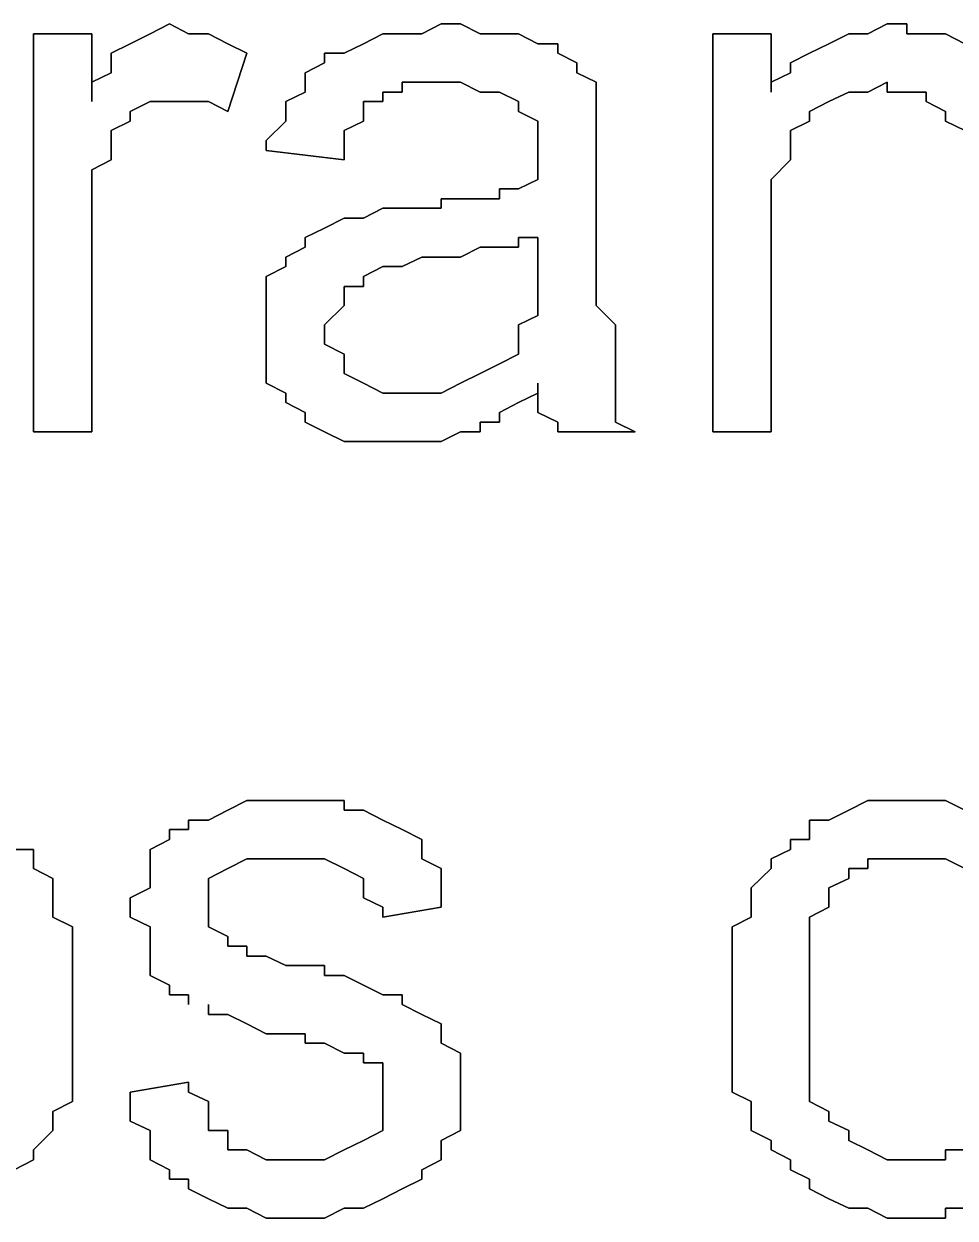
# Model space of a CAD drawing. Header units: metres. Extents: x 2.9 to 42.8, y 1.7 to 28.7.
# Drawn here: x 37.6043 to 37.7737, y 15.9138 to 16.1308 of the extents above; entities that cross this region are included whole.
import ezdxf

# ---------------------------------------------------------------- set-up
doc = ezdxf.new("R2010")
doc.units = ezdxf.units.M
doc.layers.add('GRIS', color=8, linetype='Continuous')

msp = doc.modelspace()

# ---------------------------------------------------------------- linework, layer by layer
at = {"layer": 'GRIS', "lineweight": -3}
for points in [[(37.6308, 16.1308), (37.6273, 16.129), (37.6308, 16.1308)], [(37.6343, 16.129), (37.6308, 16.1308), (37.6343, 16.129)], [(37.6802, 16.1308), (37.6767, 16.129), (37.6802, 16.1308)], [(37.6837, 16.1308), (37.6802, 16.1308), (37.6837, 16.1308)], [(37.6873, 16.129), (37.6837, 16.1308), (37.6873, 16.129)], [(37.7613, 16.1308), (37.7578, 16.129), (37.7613, 16.1308)], [(37.7649, 16.1308), (37.7613, 16.1308), (37.7649, 16.1308)], [(37.7649, 16.129), (37.7649, 16.1308), (37.7649, 16.129)], [(37.6167, 16.129), (37.6061, 16.129), (37.6167, 16.129)], [(37.6061, 16.129), (37.6061, 16.0567), (37.6061, 16.129)], [(37.6167, 16.1167), (37.6167, 16.129), (37.6167, 16.1167)], [(37.6273, 16.129), (37.6237, 16.1272), (37.6273, 16.129)], [(37.6379, 16.129), (37.6343, 16.129), (37.6379, 16.129)], [(37.6414, 16.1272), (37.6379, 16.129), (37.6414, 16.1272)], [(37.6696, 16.129), (37.6661, 16.1272), (37.6696, 16.129)], [(37.6731, 16.129), (37.6696, 16.129), (37.6731, 16.129)], [(37.6767, 16.129), (37.6731, 16.129), (37.6767, 16.129)], [(37.6908, 16.129), (37.6873, 16.129), (37.6908, 16.129)], [(37.6943, 16.129), (37.6908, 16.129), (37.6943, 16.129)], [(37.6978, 16.1272), (37.6943, 16.129), (37.6978, 16.1272)], [(37.7402, 16.129), (37.7296, 16.129), (37.7402, 16.129)], [(37.7296, 16.129), (37.7296, 16.0567), (37.7296, 16.129)], [(37.7402, 16.1184), (37.7402, 16.129), (37.7402, 16.1184)], [(37.7543, 16.129), (37.7507, 16.1272), (37.7543, 16.129)], [(37.7578, 16.129), (37.7543, 16.129), (37.7578, 16.129)], [(37.7684, 16.129), (37.7649, 16.129), (37.7684, 16.129)], [(37.7719, 16.129), (37.7684, 16.129), (37.7719, 16.129)], [(37.7754, 16.1272), (37.7719, 16.129), (37.7754, 16.1272)], [(37.6237, 16.1272), (37.6202, 16.1255), (37.6237, 16.1272)], [(37.6202, 16.1255), (37.6202, 16.1237), (37.6202, 16.1255)], [(37.6449, 16.1255), (37.6414, 16.1272), (37.6449, 16.1255)], [(37.6414, 16.1149), (37.6449, 16.1255), (37.6414, 16.1149)], [(37.6626, 16.1255), (37.659, 16.1255), (37.6626, 16.1255)], [(37.659, 16.1255), (37.659, 16.1237), (37.659, 16.1255)], [(37.6661, 16.1272), (37.6626, 16.1255), (37.6661, 16.1272)], [(37.7014, 16.1272), (37.6978, 16.1272), (37.7014, 16.1272)], [(37.7014, 16.1255), (37.7014, 16.1272), (37.7014, 16.1255)], [(37.7049, 16.1237), (37.7014, 16.1255), (37.7049, 16.1237)], [(37.7472, 16.1255), (37.7437, 16.1237), (37.7472, 16.1255)], [(37.7507, 16.1272), (37.7472, 16.1255), (37.7507, 16.1272)], [(37.6202, 16.1237), (37.6202, 16.1219), (37.6202, 16.1237)], [(37.659, 16.1237), (37.6555, 16.1219), (37.659, 16.1237)], [(37.7049, 16.1219), (37.7049, 16.1237), (37.7049, 16.1219)], [(37.7437, 16.1237), (37.7437, 16.1219), (37.7437, 16.1237)], [(37.6202, 16.1219), (37.6167, 16.1202), (37.6202, 16.1219)], [(37.6555, 16.1219), (37.6555, 16.1202), (37.6555, 16.1219)], [(37.7084, 16.1202), (37.7049, 16.1219), (37.7084, 16.1202)], [(37.7437, 16.1219), (37.7402, 16.1202), (37.7437, 16.1219)], [(37.6167, 16.1202), (37.6167, 16.1167), (37.6167, 16.1202)], [(37.6555, 16.1202), (37.6555, 16.1184), (37.6555, 16.1202)], [(37.6731, 16.1184), (37.6731, 16.1202), (37.6731, 16.1184)], [(37.6731, 16.1202), (37.6767, 16.1202), (37.6731, 16.1202)], [(37.6767, 16.1202), (37.6802, 16.1202), (37.6767, 16.1202)], [(37.6802, 16.1202), (37.6837, 16.1202), (37.6802, 16.1202)], [(37.6837, 16.1202), (37.6873, 16.1184), (37.6837, 16.1202)], [(37.7084, 16.1184), (37.7084, 16.1202), (37.7084, 16.1184)], [(37.7402, 16.1202), (37.7402, 16.1184), (37.7402, 16.1202)], [(37.7578, 16.1184), (37.7613, 16.1202), (37.7578, 16.1184)], [(37.7613, 16.1202), (37.7613, 16.1184), (37.7613, 16.1202)], [(37.6237, 16.1149), (37.6273, 16.1167), (37.6237, 16.1149)], [(37.6273, 16.1167), (37.6308, 16.1167), (37.6273, 16.1167)], [(37.6308, 16.1167), (37.6343, 16.1167), (37.6308, 16.1167)], [(37.6343, 16.1167), (37.6379, 16.1167), (37.6343, 16.1167)], [(37.6379, 16.1167), (37.6414, 16.1149), (37.6379, 16.1167)], [(37.6555, 16.1184), (37.652, 16.1167), (37.6555, 16.1184)], [(37.652, 16.1167), (37.652, 16.1149), (37.652, 16.1167)], [(37.6661, 16.1149), (37.6661, 16.1167), (37.6661, 16.1149)], [(37.6661, 16.1167), (37.6696, 16.1167), (37.6661, 16.1167)], [(37.6696, 16.1167), (37.6696, 16.1184), (37.6696, 16.1167)], [(37.6696, 16.1184), (37.6731, 16.1184), (37.6696, 16.1184)], [(37.6873, 16.1184), (37.6908, 16.1184), (37.6873, 16.1184)], [(37.6908, 16.1184), (37.6943, 16.1167), (37.6908, 16.1184)], [(37.6943, 16.1167), (37.6943, 16.1149), (37.6943, 16.1167)], [(37.7084, 16.1167), (37.7084, 16.1184), (37.7084, 16.1167)], [(37.7084, 16.1131), (37.7084, 16.1167), (37.7084, 16.1131)], [(37.7472, 16.1149), (37.7507, 16.1167), (37.7472, 16.1149)], [(37.7507, 16.1167), (37.7543, 16.1184), (37.7507, 16.1167)], [(37.7543, 16.1184), (37.7578, 16.1184), (37.7543, 16.1184)], [(37.7613, 16.1184), (37.7649, 16.1184), (37.7613, 16.1184)], [(37.7649, 16.1184), (37.7684, 16.1184), (37.7649, 16.1184)], [(37.7684, 16.1184), (37.7684, 16.1167), (37.7684, 16.1184)], [(37.7684, 16.1167), (37.7719, 16.1149), (37.7684, 16.1167)], [(37.6237, 16.1131), (37.6237, 16.1149), (37.6237, 16.1131)], [(37.652, 16.1149), (37.652, 16.1131), (37.652, 16.1149)], [(37.6661, 16.1131), (37.6661, 16.1149), (37.6661, 16.1131)], [(37.6943, 16.1149), (37.6978, 16.1131), (37.6943, 16.1149)], [(37.7472, 16.1131), (37.7472, 16.1149), (37.7472, 16.1131)], [(37.7719, 16.1149), (37.7719, 16.1131), (37.7719, 16.1149)], [(37.6202, 16.1114), (37.6237, 16.1131), (37.6202, 16.1114)], [(37.652, 16.1131), (37.6484, 16.1096), (37.652, 16.1131)], [(37.6626, 16.1114), (37.6661, 16.1131), (37.6626, 16.1114)], [(37.6978, 16.1131), (37.6978, 16.1114), (37.6978, 16.1131)], [(37.7084, 16.1096), (37.7084, 16.1131), (37.7084, 16.1096)], [(37.7437, 16.1114), (37.7472, 16.1131), (37.7437, 16.1114)], [(37.7719, 16.1131), (37.7754, 16.1114), (37.7719, 16.1131)], [(37.6202, 16.1096), (37.6202, 16.1114), (37.6202, 16.1096)], [(37.6626, 16.1096), (37.6626, 16.1114), (37.6626, 16.1096)], [(37.6978, 16.1114), (37.6978, 16.1078), (37.6978, 16.1114)], [(37.7437, 16.1096), (37.7437, 16.1114), (37.7437, 16.1096)], [(37.6202, 16.1078), (37.6202, 16.1096), (37.6202, 16.1078)], [(37.6484, 16.1096), (37.6484, 16.1078), (37.6484, 16.1096)], [(37.6626, 16.1061), (37.6626, 16.1096), (37.6626, 16.1061)], [(37.7084, 16.1078), (37.7084, 16.1096), (37.7084, 16.1078)], [(37.7437, 16.1078), (37.7437, 16.1096), (37.7437, 16.1078)], [(37.6167, 16.1043), (37.6202, 16.1061), (37.6167, 16.1043)], [(37.6202, 16.1061), (37.6202, 16.1078), (37.6202, 16.1061)], [(37.6484, 16.1078), (37.6626, 16.1061), (37.6484, 16.1078)], [(37.6978, 16.1078), (37.6978, 16.1043), (37.6978, 16.1078)], [(37.7084, 16.1043), (37.7084, 16.1078), (37.7084, 16.1043)], [(37.7402, 16.1025), (37.7437, 16.1061), (37.7402, 16.1025)], [(37.7437, 16.1061), (37.7437, 16.1078), (37.7437, 16.1061)], [(37.6167, 16.1008), (37.6167, 16.1043), (37.6167, 16.1008)], [(37.6978, 16.1043), (37.6978, 16.1025), (37.6978, 16.1043)], [(37.7084, 16.1025), (37.7084, 16.1043), (37.7084, 16.1025)], [(37.6978, 16.1025), (37.6943, 16.1008), (37.6978, 16.1025)], [(37.7084, 16.0867), (37.7084, 16.1025), (37.7084, 16.0867)], [(37.7402, 16.1008), (37.7402, 16.1025), (37.7402, 16.1008)], [(37.6167, 16.099), (37.6167, 16.1008), (37.6167, 16.099)], [(37.6943, 16.1008), (37.6908, 16.1008), (37.6943, 16.1008)], [(37.6908, 16.1008), (37.6908, 16.099), (37.6908, 16.1008)], [(37.7402, 16.0973), (37.7402, 16.1008), (37.7402, 16.0973)], [(37.6167, 16.0973), (37.6167, 16.099), (37.6167, 16.0973)], [(37.6167, 16.0937), (37.6167, 16.0973), (37.6167, 16.0937)], [(37.6696, 16.0973), (37.6661, 16.0955), (37.6696, 16.0973)], [(37.6731, 16.0973), (37.6696, 16.0973), (37.6731, 16.0973)], [(37.6767, 16.0973), (37.6731, 16.0973), (37.6767, 16.0973)], [(37.6802, 16.0973), (37.6767, 16.0973), (37.6802, 16.0973)], [(37.6837, 16.099), (37.6802, 16.099), (37.6837, 16.099)], [(37.6802, 16.099), (37.6802, 16.0973), (37.6802, 16.099)], [(37.6873, 16.099), (37.6837, 16.099), (37.6873, 16.099)], [(37.6908, 16.099), (37.6873, 16.099), (37.6908, 16.099)], [(37.7402, 16.0955), (37.7402, 16.0973), (37.7402, 16.0955)], [(37.6626, 16.0955), (37.659, 16.0937), (37.6626, 16.0955)], [(37.6661, 16.0955), (37.6626, 16.0955), (37.6661, 16.0955)], [(37.7402, 16.0567), (37.7402, 16.0955), (37.7402, 16.0567)], [(37.6167, 16.0567), (37.6167, 16.0937), (37.6167, 16.0567)], [(37.659, 16.0937), (37.6555, 16.092), (37.659, 16.0937)], [(37.6555, 16.092), (37.6555, 16.0902), (37.6555, 16.092)], [(37.6943, 16.0902), (37.6943, 16.092), (37.6943, 16.0902)], [(37.6943, 16.092), (37.6978, 16.092), (37.6943, 16.092)], [(37.6978, 16.092), (37.6978, 16.0884), (37.6978, 16.092)], [(37.6555, 16.0902), (37.652, 16.0884), (37.6555, 16.0902)], [(37.652, 16.0884), (37.652, 16.0867), (37.652, 16.0884)], [(37.6731, 16.0867), (37.6767, 16.0884), (37.6731, 16.0867)], [(37.6767, 16.0884), (37.6802, 16.0884), (37.6767, 16.0884)], [(37.6802, 16.0884), (37.6837, 16.0884), (37.6802, 16.0884)], [(37.6837, 16.0884), (37.6873, 16.0902), (37.6837, 16.0884)], [(37.6873, 16.0902), (37.6908, 16.0902), (37.6873, 16.0902)], [(37.6908, 16.0902), (37.6943, 16.0902), (37.6908, 16.0902)], [(37.6978, 16.0884), (37.6978, 16.0867), (37.6978, 16.0884)], [(37.652, 16.0867), (37.6484, 16.0849), (37.652, 16.0867)], [(37.6661, 16.0849), (37.6696, 16.0867), (37.6661, 16.0849)], [(37.6696, 16.0867), (37.6731, 16.0867), (37.6696, 16.0867)], [(37.6978, 16.0867), (37.6978, 16.0849), (37.6978, 16.0867)], [(37.7084, 16.0831), (37.7084, 16.0867), (37.7084, 16.0831)], [(37.6484, 16.0849), (37.6484, 16.0814), (37.6484, 16.0849)], [(37.6661, 16.0831), (37.6661, 16.0849), (37.6661, 16.0831)], [(37.6978, 16.0849), (37.6978, 16.0814), (37.6978, 16.0849)], [(37.6626, 16.0814), (37.6626, 16.0831), (37.6626, 16.0814)], [(37.6626, 16.0831), (37.6661, 16.0831), (37.6626, 16.0831)], [(37.7084, 16.0796), (37.7084, 16.0831), (37.7084, 16.0796)], [(37.6484, 16.0814), (37.6484, 16.0796), (37.6484, 16.0814)], [(37.6626, 16.0796), (37.6626, 16.0814), (37.6626, 16.0796)], [(37.6978, 16.0814), (37.6978, 16.0796), (37.6978, 16.0814)], [(37.6484, 16.0796), (37.6484, 16.0778), (37.6484, 16.0796)], [(37.6484, 16.0778), (37.6484, 16.0743), (37.6484, 16.0778)], [(37.659, 16.0761), (37.6626, 16.0796), (37.659, 16.0761)], [(37.6978, 16.0778), (37.6943, 16.0761), (37.6978, 16.0778)], [(37.6978, 16.0796), (37.6978, 16.0778), (37.6978, 16.0796)], [(37.7119, 16.0761), (37.7084, 16.0796), (37.7119, 16.0761)], [(37.659, 16.0726), (37.659, 16.0761), (37.659, 16.0726)], [(37.6943, 16.0761), (37.6943, 16.0743), (37.6943, 16.0761)], [(37.7119, 16.0743), (37.7119, 16.0761), (37.7119, 16.0743)], [(37.6484, 16.0743), (37.6484, 16.0726), (37.6484, 16.0743)], [(37.6943, 16.0743), (37.6943, 16.0708), (37.6943, 16.0743)], [(37.7119, 16.0708), (37.7119, 16.0743), (37.7119, 16.0708)], [(37.6484, 16.0726), (37.6484, 16.0708), (37.6484, 16.0726)], [(37.6626, 16.0708), (37.659, 16.0726), (37.6626, 16.0708)], [(37.6484, 16.0708), (37.6484, 16.0673), (37.6484, 16.0708)], [(37.6626, 16.069), (37.6626, 16.0708), (37.6626, 16.069)], [(37.6626, 16.0673), (37.6626, 16.069), (37.6626, 16.0673)], [(37.6908, 16.069), (37.6873, 16.0673), (37.6908, 16.069)], [(37.6943, 16.0708), (37.6908, 16.069), (37.6943, 16.0708)], [(37.7119, 16.069), (37.7119, 16.0708), (37.7119, 16.069)], [(37.7119, 16.0673), (37.7119, 16.069), (37.7119, 16.0673)], [(37.6484, 16.0673), (37.6484, 16.0655), (37.6484, 16.0673)], [(37.6661, 16.0655), (37.6626, 16.0673), (37.6661, 16.0655)], [(37.6873, 16.0673), (37.6837, 16.0655), (37.6873, 16.0673)], [(37.7119, 16.0655), (37.7119, 16.0673), (37.7119, 16.0655)], [(37.6484, 16.0655), (37.652, 16.0637), (37.6484, 16.0655)], [(37.6696, 16.0637), (37.6661, 16.0655), (37.6696, 16.0637)], [(37.6837, 16.0655), (37.6802, 16.0637), (37.6837, 16.0655)], [(37.6978, 16.0655), (37.6978, 16.062), (37.6978, 16.0655)], [(37.6978, 16.0637), (37.6978, 16.0655), (37.6978, 16.0637)], [(37.7119, 16.062), (37.7119, 16.0655), (37.7119, 16.062)], [(37.652, 16.0637), (37.652, 16.062), (37.652, 16.0637)], [(37.6731, 16.0637), (37.6696, 16.0637), (37.6731, 16.0637)], [(37.6767, 16.0637), (37.6731, 16.0637), (37.6767, 16.0637)], [(37.6802, 16.0637), (37.6767, 16.0637), (37.6802, 16.0637)], [(37.6943, 16.062), (37.6978, 16.0637), (37.6943, 16.062)], [(37.652, 16.062), (37.6555, 16.0602), (37.652, 16.062)], [(37.6555, 16.0602), (37.6555, 16.0584), (37.6555, 16.0602)], [(37.6908, 16.0602), (37.6943, 16.062), (37.6908, 16.0602)], [(37.6908, 16.0584), (37.6908, 16.0602), (37.6908, 16.0584)], [(37.6978, 16.062), (37.6978, 16.0602), (37.6978, 16.062)], [(37.6978, 16.0602), (37.7014, 16.0584), (37.6978, 16.0602)], [(37.7119, 16.0602), (37.7119, 16.062), (37.7119, 16.0602)], [(37.7119, 16.0584), (37.7119, 16.0602), (37.7119, 16.0584)], [(37.6555, 16.0584), (37.659, 16.0567), (37.6555, 16.0584)], [(37.6873, 16.0567), (37.6873, 16.0584), (37.6873, 16.0567)], [(37.6873, 16.0584), (37.6908, 16.0584), (37.6873, 16.0584)], [(37.7014, 16.0584), (37.7014, 16.0567), (37.7014, 16.0584)], [(37.7155, 16.0567), (37.7119, 16.0584), (37.7155, 16.0567)], [(37.6061, 16.0567), (37.6167, 16.0567), (37.6061, 16.0567)], [(37.659, 16.0567), (37.6626, 16.0549), (37.659, 16.0567)], [(37.6802, 16.0549), (37.6837, 16.0567), (37.6802, 16.0549)], [(37.6837, 16.0567), (37.6873, 16.0567), (37.6837, 16.0567)], [(37.7014, 16.0567), (37.7155, 16.0567), (37.7014, 16.0567)], [(37.7296, 16.0567), (37.7402, 16.0567), (37.7296, 16.0567)], [(37.6626, 16.0549), (37.6661, 16.0549), (37.6626, 16.0549)], [(37.6661, 16.0549), (37.6696, 16.0549), (37.6661, 16.0549)], [(37.6696, 16.0549), (37.6731, 16.0549), (37.6696, 16.0549)], [(37.6731, 16.0549), (37.6767, 16.0549), (37.6731, 16.0549)], [(37.6767, 16.0549), (37.6802, 16.0549), (37.6767, 16.0549)], [(37.6449, 15.9897), (37.6414, 15.9879), (37.6449, 15.9897)], [(37.6484, 15.9897), (37.6449, 15.9897), (37.6484, 15.9897)], [(37.652, 15.9897), (37.6484, 15.9897), (37.652, 15.9897)], [(37.6555, 15.9897), (37.652, 15.9897), (37.6555, 15.9897)], [(37.659, 15.9897), (37.6555, 15.9897), (37.659, 15.9897)], [(37.6626, 15.9897), (37.659, 15.9897), (37.6626, 15.9897)], [(37.6626, 15.9879), (37.6626, 15.9897), (37.6626, 15.9879)], [(37.7578, 15.9897), (37.7543, 15.9879), (37.7578, 15.9897)], [(37.7613, 15.9897), (37.7578, 15.9897), (37.7613, 15.9897)], [(37.7649, 15.9897), (37.7613, 15.9897), (37.7649, 15.9897)], [(37.7684, 15.9897), (37.7649, 15.9897), (37.7684, 15.9897)], [(37.7719, 15.9897), (37.7684, 15.9897), (37.7719, 15.9897)], [(37.7754, 15.9879), (37.7719, 15.9897), (37.7754, 15.9879)], [(37.6414, 15.9879), (37.6379, 15.9861), (37.6414, 15.9879)], [(37.6661, 15.9879), (37.6626, 15.9879), (37.6661, 15.9879)], [(37.6696, 15.9861), (37.6661, 15.9879), (37.6696, 15.9861)], [(37.7543, 15.9879), (37.7507, 15.9861), (37.7543, 15.9879)], [(37.6343, 15.9844), (37.6308, 15.9844), (37.6343, 15.9844)], [(37.6308, 15.9844), (37.6308, 15.9826), (37.6308, 15.9844)], [(37.6379, 15.9861), (37.6343, 15.9861), (37.6379, 15.9861)], [(37.6343, 15.9861), (37.6343, 15.9844), (37.6343, 15.9861)], [(37.6731, 15.9844), (37.6696, 15.9861), (37.6731, 15.9844)], [(37.6767, 15.9826), (37.6731, 15.9844), (37.6767, 15.9826)], [(37.7507, 15.9861), (37.7472, 15.9861), (37.7507, 15.9861)], [(37.7472, 15.9861), (37.7472, 15.9844), (37.7472, 15.9861)], [(37.7472, 15.9844), (37.7472, 15.9826), (37.7472, 15.9844)], [(37.6308, 15.9826), (37.6273, 15.9808), (37.6308, 15.9826)], [(37.6767, 15.9808), (37.6767, 15.9826), (37.6767, 15.9808)], [(37.7472, 15.9826), (37.7437, 15.9826), (37.7472, 15.9826)], [(37.7437, 15.9826), (37.7437, 15.9808), (37.7437, 15.9826)], [(37.6061, 15.9808), (37.6026, 15.9808), (37.6061, 15.9808)], [(37.6061, 15.9791), (37.6061, 15.9808), (37.6061, 15.9791)], [(37.6273, 15.9808), (37.6273, 15.9773), (37.6273, 15.9808)], [(37.6767, 15.9791), (37.6767, 15.9808), (37.6767, 15.9791)], [(37.7437, 15.9808), (37.7402, 15.9791), (37.7437, 15.9808)], [(37.6061, 15.9773), (37.6061, 15.9791), (37.6061, 15.9773)], [(37.6414, 15.9773), (37.6449, 15.9791), (37.6414, 15.9773)], [(37.6449, 15.9791), (37.6484, 15.9791), (37.6449, 15.9791)], [(37.6484, 15.9791), (37.652, 15.9791), (37.6484, 15.9791)], [(37.652, 15.9791), (37.6555, 15.9791), (37.652, 15.9791)], [(37.6555, 15.9791), (37.659, 15.9791), (37.6555, 15.9791)], [(37.659, 15.9791), (37.6626, 15.9773), (37.659, 15.9791)], [(37.6802, 15.9773), (37.6767, 15.9791), (37.6802, 15.9773)], [(37.7402, 15.9791), (37.7402, 15.9773), (37.7402, 15.9791)], [(37.7578, 15.9773), (37.7578, 15.9791), (37.7578, 15.9773)], [(37.7578, 15.9791), (37.7613, 15.9791), (37.7578, 15.9791)], [(37.7613, 15.9791), (37.7649, 15.9791), (37.7613, 15.9791)], [(37.7649, 15.9791), (37.7684, 15.9791), (37.7649, 15.9791)], [(37.7684, 15.9791), (37.7719, 15.9791), (37.7684, 15.9791)], [(37.7719, 15.9791), (37.7754, 15.9773), (37.7719, 15.9791)], [(37.6096, 15.9755), (37.6061, 15.9773), (37.6096, 15.9755)], [(37.6273, 15.9773), (37.6273, 15.9755), (37.6273, 15.9773)], [(37.6379, 15.9755), (37.6414, 15.9773), (37.6379, 15.9755)], [(37.6626, 15.9773), (37.6661, 15.9755), (37.6626, 15.9773)], [(37.6802, 15.9755), (37.6802, 15.9773), (37.6802, 15.9755)], [(37.7402, 15.9773), (37.7366, 15.9738), (37.7402, 15.9773)], [(37.7543, 15.9755), (37.7543, 15.9773), (37.7543, 15.9755)], [(37.7543, 15.9773), (37.7578, 15.9773), (37.7543, 15.9773)], [(37.6096, 15.9738), (37.6096, 15.9755), (37.6096, 15.9738)], [(37.6096, 15.9703), (37.6096, 15.9738), (37.6096, 15.9703)], [(37.6273, 15.9738), (37.6237, 15.972), (37.6273, 15.9738)], [(37.6273, 15.9755), (37.6273, 15.9738), (37.6273, 15.9755)], [(37.6379, 15.9738), (37.6379, 15.9755), (37.6379, 15.9738)], [(37.6379, 15.9703), (37.6379, 15.9738), (37.6379, 15.9703)], [(37.6661, 15.9755), (37.6661, 15.9738), (37.6661, 15.9755)], [(37.6661, 15.9738), (37.6661, 15.972), (37.6661, 15.9738)], [(37.6802, 15.972), (37.6802, 15.9755), (37.6802, 15.972)], [(37.7366, 15.9738), (37.7366, 15.972), (37.7366, 15.9738)], [(37.7507, 15.9738), (37.7543, 15.9755), (37.7507, 15.9738)], [(37.7507, 15.972), (37.7507, 15.9738), (37.7507, 15.972)], [(37.6237, 15.972), (37.6237, 15.9685), (37.6237, 15.972)], [(37.6661, 15.972), (37.6696, 15.9703), (37.6661, 15.972)], [(37.6802, 15.9703), (37.6802, 15.972), (37.6802, 15.9703)], [(37.7366, 15.972), (37.7366, 15.9703), (37.7366, 15.972)], [(37.7507, 15.9703), (37.7507, 15.972), (37.7507, 15.9703)], [(37.6096, 15.9685), (37.6096, 15.9703), (37.6096, 15.9685)], [(37.6379, 15.9685), (37.6379, 15.9703), (37.6379, 15.9685)], [(37.6696, 15.9703), (37.6696, 15.9685), (37.6696, 15.9703)], [(37.6696, 15.9685), (37.6802, 15.9703), (37.6696, 15.9685)], [(37.7366, 15.9703), (37.7366, 15.9685), (37.7366, 15.9703)], [(37.7472, 15.9685), (37.7507, 15.9703), (37.7472, 15.9685)], [(37.6132, 15.9667), (37.6096, 15.9685), (37.6132, 15.9667)], [(37.6237, 15.9685), (37.6273, 15.9667), (37.6237, 15.9685)], [(37.6379, 15.9667), (37.6379, 15.9685), (37.6379, 15.9667)], [(37.7366, 15.9685), (37.7331, 15.9667), (37.7366, 15.9685)], [(37.7472, 15.9667), (37.7472, 15.9685), (37.7472, 15.9667)], [(37.6132, 15.965), (37.6132, 15.9667), (37.6132, 15.965)], [(37.6132, 15.9614), (37.6132, 15.965), (37.6132, 15.9614)], [(37.6273, 15.9667), (37.6273, 15.9632), (37.6273, 15.9667)], [(37.6414, 15.965), (37.6379, 15.9667), (37.6414, 15.965)], [(37.6414, 15.9632), (37.6414, 15.965), (37.6414, 15.9632)], [(37.7331, 15.9667), (37.7331, 15.965), (37.7331, 15.9667)], [(37.7331, 15.965), (37.7331, 15.9614), (37.7331, 15.965)], [(37.7472, 15.9632), (37.7472, 15.9667), (37.7472, 15.9632)], [(37.6273, 15.9632), (37.6273, 15.9614), (37.6273, 15.9632)], [(37.6449, 15.9632), (37.6414, 15.9632), (37.6449, 15.9632)], [(37.6449, 15.9614), (37.6449, 15.9632), (37.6449, 15.9614)], [(37.7472, 15.9614), (37.7472, 15.9632), (37.7472, 15.9614)], [(37.6132, 15.9597), (37.6132, 15.9614), (37.6132, 15.9597)], [(37.6273, 15.9614), (37.6273, 15.9597), (37.6273, 15.9614)], [(37.6484, 15.9614), (37.6449, 15.9614), (37.6484, 15.9614)], [(37.652, 15.9597), (37.6484, 15.9614), (37.652, 15.9597)], [(37.7331, 15.9614), (37.7331, 15.9597), (37.7331, 15.9614)], [(37.7472, 15.9597), (37.7472, 15.9614), (37.7472, 15.9597)], [(37.6132, 15.9561), (37.6132, 15.9597), (37.6132, 15.9561)], [(37.6273, 15.9597), (37.6273, 15.9579), (37.6273, 15.9597)], [(37.6555, 15.9597), (37.652, 15.9597), (37.6555, 15.9597)], [(37.659, 15.9597), (37.6555, 15.9597), (37.659, 15.9597)], [(37.659, 15.9579), (37.659, 15.9597), (37.659, 15.9579)], [(37.7331, 15.9597), (37.7331, 15.9561), (37.7331, 15.9597)], [(37.7472, 15.9561), (37.7472, 15.9597), (37.7472, 15.9561)], [(37.6132, 15.9544), (37.6132, 15.9561), (37.6132, 15.9544)], [(37.6273, 15.9579), (37.6308, 15.9561), (37.6273, 15.9579)], [(37.6308, 15.9561), (37.6308, 15.9544), (37.6308, 15.9561)], [(37.6626, 15.9579), (37.659, 15.9579), (37.6626, 15.9579)], [(37.6661, 15.9561), (37.6626, 15.9579), (37.6661, 15.9561)], [(37.6696, 15.9544), (37.6661, 15.9561), (37.6696, 15.9544)], [(37.7331, 15.9561), (37.7331, 15.9544), (37.7331, 15.9561)], [(37.7472, 15.9526), (37.7472, 15.9561), (37.7472, 15.9526)], [(37.6132, 15.9526), (37.6132, 15.9544), (37.6132, 15.9526)], [(37.6308, 15.9544), (37.6343, 15.9544), (37.6308, 15.9544)], [(37.6343, 15.9544), (37.6343, 15.9526), (37.6343, 15.9544)], [(37.6731, 15.9544), (37.6696, 15.9544), (37.6731, 15.9544)], [(37.6731, 15.9526), (37.6731, 15.9544), (37.6731, 15.9526)], [(37.7331, 15.9544), (37.7331, 15.9526), (37.7331, 15.9544)], [(37.6132, 15.9508), (37.6132, 15.9526), (37.6132, 15.9508)], [(37.6379, 15.9526), (37.6379, 15.9508), (37.6379, 15.9526)], [(37.6767, 15.9508), (37.6731, 15.9526), (37.6767, 15.9508)], [(37.7331, 15.9526), (37.7331, 15.9491), (37.7331, 15.9526)], [(37.7472, 15.9491), (37.7472, 15.9526), (37.7472, 15.9491)], [(37.6132, 15.9473), (37.6132, 15.9508), (37.6132, 15.9473)], [(37.6379, 15.9508), (37.6414, 15.9508), (37.6379, 15.9508)], [(37.6414, 15.9508), (37.6449, 15.9491), (37.6414, 15.9508)], [(37.6802, 15.9491), (37.6767, 15.9508), (37.6802, 15.9491)], [(37.6449, 15.9491), (37.6484, 15.9473), (37.6449, 15.9491)], [(37.6802, 15.9473), (37.6802, 15.9491), (37.6802, 15.9473)], [(37.7331, 15.9491), (37.7331, 15.9473), (37.7331, 15.9491)], [(37.7472, 15.9456), (37.7472, 15.9491), (37.7472, 15.9456)], [(37.6132, 15.9456), (37.6132, 15.9473), (37.6132, 15.9456)], [(37.6132, 15.942), (37.6132, 15.9456), (37.6132, 15.942)], [(37.6484, 15.9473), (37.652, 15.9473), (37.6484, 15.9473)], [(37.652, 15.9473), (37.6555, 15.9473), (37.652, 15.9473)], [(37.6555, 15.9473), (37.6555, 15.9456), (37.6555, 15.9473)], [(37.6555, 15.9456), (37.659, 15.9456), (37.6555, 15.9456)], [(37.659, 15.9456), (37.6626, 15.9438), (37.659, 15.9456)], [(37.6802, 15.9456), (37.6802, 15.9473), (37.6802, 15.9456)], [(37.6837, 15.9438), (37.6802, 15.9456), (37.6837, 15.9438)], [(37.7331, 15.9473), (37.7331, 15.9438), (37.7331, 15.9473)], [(37.7472, 15.9438), (37.7472, 15.9456), (37.7472, 15.9438)], [(37.6626, 15.9438), (37.6661, 15.9438), (37.6626, 15.9438)], [(37.6661, 15.9438), (37.6661, 15.942), (37.6661, 15.9438)], [(37.6837, 15.942), (37.6837, 15.9438), (37.6837, 15.942)], [(37.7331, 15.9438), (37.7331, 15.942), (37.7331, 15.9438)], [(37.7472, 15.9403), (37.7472, 15.9438), (37.7472, 15.9403)], [(37.6132, 15.9403), (37.6132, 15.942), (37.6132, 15.9403)], [(37.6661, 15.942), (37.6696, 15.942), (37.6661, 15.942)], [(37.6696, 15.942), (37.6696, 15.9403), (37.6696, 15.942)], [(37.6837, 15.9385), (37.6837, 15.942), (37.6837, 15.9385)], [(37.7331, 15.942), (37.7331, 15.9403), (37.7331, 15.942)], [(37.6132, 15.9385), (37.6132, 15.9403), (37.6132, 15.9385)], [(37.6696, 15.9403), (37.6696, 15.9385), (37.6696, 15.9403)], [(37.7331, 15.9403), (37.7331, 15.9367), (37.7331, 15.9403)], [(37.7472, 15.9385), (37.7472, 15.9403), (37.7472, 15.9385)], [(37.6132, 15.935), (37.6132, 15.9385), (37.6132, 15.935)], [(37.6343, 15.9385), (37.6237, 15.9367), (37.6343, 15.9385)], [(37.6237, 15.9367), (37.6237, 15.9332), (37.6237, 15.9367)], [(37.6343, 15.9367), (37.6343, 15.9385), (37.6343, 15.9367)], [(37.6379, 15.935), (37.6343, 15.9367), (37.6379, 15.935)], [(37.6696, 15.9385), (37.6696, 15.935), (37.6696, 15.9385)], [(37.6837, 15.9367), (37.6837, 15.9385), (37.6837, 15.9367)], [(37.6837, 15.935), (37.6837, 15.9367), (37.6837, 15.935)], [(37.7331, 15.9367), (37.7366, 15.935), (37.7331, 15.9367)], [(37.7472, 15.9367), (37.7472, 15.9385), (37.7472, 15.9367)], [(37.7472, 15.935), (37.7472, 15.9367), (37.7472, 15.935)], [(37.6096, 15.9332), (37.6132, 15.935), (37.6096, 15.9332)], [(37.6379, 15.9314), (37.6379, 15.935), (37.6379, 15.9314)], [(37.6696, 15.935), (37.6696, 15.9332), (37.6696, 15.935)], [(37.6837, 15.9332), (37.6837, 15.935), (37.6837, 15.9332)], [(37.7366, 15.935), (37.7366, 15.9332), (37.7366, 15.935)], [(37.7507, 15.9332), (37.7472, 15.935), (37.7507, 15.9332)], [(37.6096, 15.9314), (37.6096, 15.9332), (37.6096, 15.9314)], [(37.6237, 15.9332), (37.6237, 15.9314), (37.6237, 15.9332)], [(37.6696, 15.9332), (37.6696, 15.9314), (37.6696, 15.9332)], [(37.6837, 15.9297), (37.6837, 15.9332), (37.6837, 15.9297)], [(37.7366, 15.9332), (37.7366, 15.9314), (37.7366, 15.9332)], [(37.7507, 15.9314), (37.7507, 15.9332), (37.7507, 15.9314)], [(37.6096, 15.9297), (37.6096, 15.9314), (37.6096, 15.9297)], [(37.6237, 15.9314), (37.6273, 15.9297), (37.6237, 15.9314)], [(37.6379, 15.9297), (37.6379, 15.9314), (37.6379, 15.9297)], [(37.6696, 15.9314), (37.6696, 15.9297), (37.6696, 15.9314)], [(37.7366, 15.9314), (37.7366, 15.9297), (37.7366, 15.9314)], [(37.7543, 15.9297), (37.7507, 15.9314), (37.7543, 15.9297)], [(37.6061, 15.9262), (37.6096, 15.9297), (37.6061, 15.9262)], [(37.6273, 15.9297), (37.6273, 15.9262), (37.6273, 15.9297)], [(37.6414, 15.9297), (37.6379, 15.9297), (37.6414, 15.9297)], [(37.6414, 15.9279), (37.6414, 15.9297), (37.6414, 15.9279)], [(37.6414, 15.9262), (37.6414, 15.9279), (37.6414, 15.9262)], [(37.6661, 15.9279), (37.6626, 15.9262), (37.6661, 15.9279)], [(37.6696, 15.9297), (37.6661, 15.9279), (37.6696, 15.9297)], [(37.6802, 15.9279), (37.6837, 15.9297), (37.6802, 15.9279)], [(37.6802, 15.9262), (37.6802, 15.9279), (37.6802, 15.9262)], [(37.7366, 15.9297), (37.7402, 15.9279), (37.7366, 15.9297)], [(37.7402, 15.9279), (37.7402, 15.9262), (37.7402, 15.9279)], [(37.7543, 15.9279), (37.7543, 15.9297), (37.7543, 15.9279)], [(37.7578, 15.9262), (37.7543, 15.9279), (37.7578, 15.9262)], [(37.6061, 15.9244), (37.6061, 15.9262), (37.6061, 15.9244)], [(37.6273, 15.9262), (37.6273, 15.9244), (37.6273, 15.9262)], [(37.6449, 15.9262), (37.6414, 15.9262), (37.6449, 15.9262)], [(37.6484, 15.9244), (37.6449, 15.9262), (37.6484, 15.9244)], [(37.6626, 15.9262), (37.659, 15.9244), (37.6626, 15.9262)], [(37.6802, 15.9244), (37.6802, 15.9262), (37.6802, 15.9244)], [(37.7402, 15.9262), (37.7437, 15.9244), (37.7402, 15.9262)], [(37.7613, 15.9244), (37.7578, 15.9262), (37.7613, 15.9244)], [(37.7754, 15.9262), (37.7719, 15.9262), (37.7754, 15.9262)], [(37.7719, 15.9262), (37.7719, 15.9244), (37.7719, 15.9262)], [(37.6026, 15.9226), (37.6061, 15.9244), (37.6026, 15.9226)], [(37.6273, 15.9244), (37.6308, 15.9226), (37.6273, 15.9244)], [(37.652, 15.9244), (37.6484, 15.9244), (37.652, 15.9244)], [(37.6555, 15.9244), (37.652, 15.9244), (37.6555, 15.9244)], [(37.659, 15.9244), (37.6555, 15.9244), (37.659, 15.9244)], [(37.6767, 15.9226), (37.6802, 15.9244), (37.6767, 15.9226)], [(37.7437, 15.9244), (37.7437, 15.9226), (37.7437, 15.9244)], [(37.7649, 15.9244), (37.7613, 15.9244), (37.7649, 15.9244)], [(37.7684, 15.9244), (37.7649, 15.9244), (37.7684, 15.9244)], [(37.7719, 15.9244), (37.7684, 15.9244), (37.7719, 15.9244)], [(37.6308, 15.9226), (37.6308, 15.9209), (37.6308, 15.9226)], [(37.6767, 15.9209), (37.6767, 15.9226), (37.6767, 15.9209)], [(37.7437, 15.9226), (37.7472, 15.9209), (37.7437, 15.9226)], [(37.6308, 15.9209), (37.6343, 15.9209), (37.6308, 15.9209)], [(37.6343, 15.9209), (37.6343, 15.9191), (37.6343, 15.9209)], [(37.6731, 15.9191), (37.6767, 15.9209), (37.6731, 15.9191)], [(37.7472, 15.9209), (37.7472, 15.9191), (37.7472, 15.9209)], [(37.6343, 15.9191), (37.6379, 15.9173), (37.6343, 15.9191)], [(37.6379, 15.9173), (37.6414, 15.9156), (37.6379, 15.9173)], [(37.6661, 15.9156), (37.6696, 15.9173), (37.6661, 15.9156)], [(37.6696, 15.9173), (37.6731, 15.9191), (37.6696, 15.9173)], [(37.7472, 15.9191), (37.7507, 15.9173), (37.7472, 15.9191)], [(37.7507, 15.9173), (37.7543, 15.9156), (37.7507, 15.9173)], [(37.6414, 15.9156), (37.6449, 15.9156), (37.6414, 15.9156)], [(37.6449, 15.9156), (37.6484, 15.9138), (37.6449, 15.9156)], [(37.659, 15.9138), (37.6626, 15.9156), (37.659, 15.9138)], [(37.6626, 15.9156), (37.6661, 15.9156), (37.6626, 15.9156)], [(37.7543, 15.9156), (37.7578, 15.9156), (37.7543, 15.9156)], [(37.7578, 15.9156), (37.7613, 15.9138), (37.7578, 15.9156)], [(37.7719, 15.9138), (37.7719, 15.9156), (37.7719, 15.9138)], [(37.7719, 15.9156), (37.7754, 15.9156), (37.7719, 15.9156)], [(37.6484, 15.9138), (37.652, 15.9138), (37.6484, 15.9138)], [(37.652, 15.9138), (37.6555, 15.9138), (37.652, 15.9138)], [(37.6555, 15.9138), (37.659, 15.9138), (37.6555, 15.9138)], [(37.7613, 15.9138), (37.7649, 15.9138), (37.7613, 15.9138)], [(37.7649, 15.9138), (37.7684, 15.9138), (37.7649, 15.9138)], [(37.7684, 15.9138), (37.7719, 15.9138), (37.7684, 15.9138)]]:
    msp.add_lwpolyline(points, dxfattribs=at)

doc.saveas('drawing.dxf')
